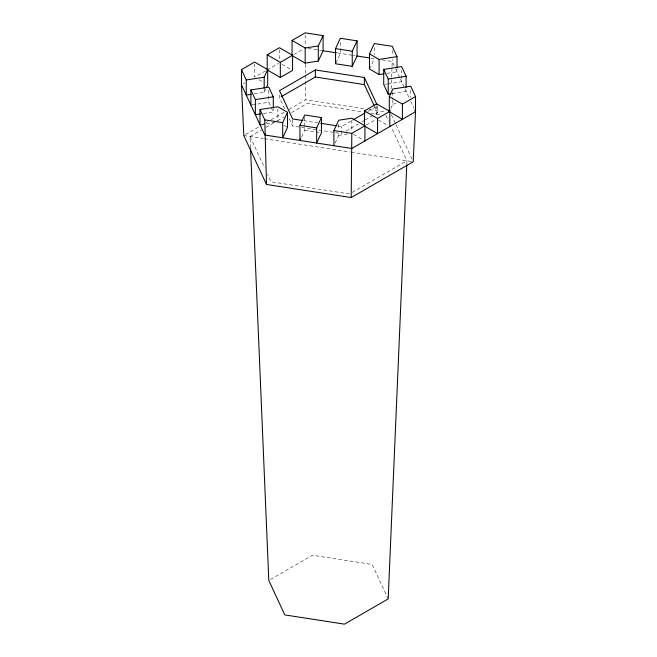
<?xml version="1.0" encoding="UTF-8"?>
<svg xmlns="http://www.w3.org/2000/svg" width="657" height="657" viewBox="0 0 657 657"><rect width="100%" height="100%" fill="white"/><g stroke="black" fill="none" stroke-linecap="round" stroke-linejoin="round"><path stroke-width="0.49" stroke-dasharray="3.29 2.46" d="M391.309 88.662L392.007 67.499M392.04 66.488L392.213 59.434M406.806 163.864L406.938 160.793L391.498 127.524M254.226 93.877L264.18 92.341L265.74 88.974M301.547 137.009L304.749 130.119L304.749 114.983M335.941 62.9L340.342 53.422L340.342 49.39M335.111 143.127L338.708 135.375L338.708 133.355M369.505 69.018L374.301 58.678L370.466 58.087M390.874 108.331L392.82 104.126L392.82 100.094M243.221 83.759L244.962 82.749M265.527 70.882L254.579 77.198L254.579 64.082M267.21 69.913L278.568 63.351M293.819 54.547L303.435 48.996M245.554 134.529L261.502 125.323M262.389 124.814L265.05 123.278M265.937 122.769L267.703 121.742M271.251 119.697L284.538 112.027M288.965 109.464L305.801 99.749L365.3 108.955M250.539 147.8L250.062 136.525L261.543 129.897M265.962 127.343L276.564 121.225M277.443 120.716L283.627 117.143M291.577 112.552L307.484 103.371L362.795 111.928M337.632 125.906L341.632 126.53L352.136 120.469M367.879 111.37L377.504 105.818L377.504 112.881L374.005 114.901M346.009 131.063L358.254 123.992M361.761 121.972L364.38 120.453M365.259 119.952L373.135 115.402M366.195 125.044L375.812 119.492M352.168 192.419L406.938 160.793M270.553 579.441L312.502 555.222L372.199 564.462L387.77 598.018M387.063 73.329L397.009 71.785L397.009 68.763M251.886 104.915L268.795 102.295L270.832 106.68M384.715 84.367L386.71 84.055M387.704 83.907L401.632 81.747L401.632 70.652M263.326 113.489L273.279 111.945L273.279 108.922M392.18 93.557L406.108 91.397L406.108 88.375M260.985 124.526L274.913 122.366M392.82 104.126L397.797 103.363M338.708 135.375L348.793 133.814M308.166 48.446L323.088 50.761M337.46 52.979L352.407 55.295M353.335 55.434L355.199 55.722M382.259 59.91L392.213 61.454L395.407 68.344M369.341 109.579L385.47 112.076M370.835 113.176L380.896 114.729M303.624 120.65L317.627 122.818M289.236 118.712L292.628 126.013L300.627 127.244M301.629 127.401L341.632 133.593L341.632 126.53M304.749 130.119L314.958 131.696M315.886 131.843L320.534 132.558M243.788 135.556L263.219 138.561M264.229 138.717L350.263 152.022M351.273 152.178L412.317 161.622M349.516 193.946L271.078 181.808L267.645 174.417M282.067 64.361L291.675 69.913M378.432 120.001L388.041 125.544M258.948 79.727L264.196 82.749M353.565 134.348L363.181 139.9M284.005 125.43L287.495 127.45M395.81 69.207L399.949 78.126M400.368 79.029L403.866 86.576M404.991 88.982L409.467 98.64M410.732 101.359L413.935 108.249M391.375 114.696L395.654 123.927M396.081 124.855L413.212 161.762M385.922 115.509L388.492 121.052M374.539 106.491L377.504 112.881M284.58 108.668L279.496 97.712L279.496 94.69M271.242 107.559L273.279 111.945M250.062 136.525L264.648 167.946M305.374 64.23L305.497 74.372M305.505 75.391L305.571 80.466M305.579 81.476L305.801 99.749M410.732 90.255L410.732 97.318M392.82 92.021L392.82 99.084M392.213 50.351L392.213 55.393M376.683 105.867L376.683 115.96M374.301 47.583L374.301 54.646M351.824 120.223L351.824 131.326M340.342 42.327L340.342 48.38M338.708 124.272L338.708 129.314M305.177 34.87L305.177 45.965M292.628 119.952L292.628 126.013M279.447 49.727L279.447 59.82M277.903 108.791L277.903 120.896M268.795 90.19L268.795 102.295M264.18 89.311L264.18 92.341"/><path stroke-width="0.99" d="M266.52 87.291L267.686 84.769L267.686 69.634L254.579 62.062L241.472 69.634L241.472 84.769L243.788 135.556L266.487 184.461L351.199 197.568L351.824 133.346L364.931 125.774L364.931 140.91M406.765 164.891L388.188 598.921L344.498 624.15L284.801 614.919L268.812 580.451L250.58 148.827M264.18 88.301L264.18 77.198L267.686 69.634M287.495 112.314L287.495 127.45L282.699 137.789L282.699 122.645L287.495 112.314L277.903 106.771L259.991 109.538L259.991 124.674M318.292 61.093L318.292 45.957L323.088 35.618L305.177 32.85L292.069 40.422L292.069 55.558L305.177 63.121L318.292 61.093L323.088 50.761L323.088 35.618M300.75 138.734L299.945 140.458L299.945 125.315L304.749 114.983L321.462 117.562L321.462 132.706L316.658 143.037L316.658 127.901L321.462 117.562M335.538 48.626L340.342 38.287L357.055 40.874L357.055 56.009L352.251 66.349L335.538 63.762L335.538 48.626L352.251 51.213L357.055 40.874M333.912 145.706L333.912 130.571L338.708 120.231L351.824 118.203L364.931 125.774M384.074 73.789L379.097 74.561L369.505 69.018L369.505 53.882L374.301 43.543L392.213 46.31L397.009 56.65L397.009 67.753M415.528 96.563L402.421 104.126L402.421 119.262L389.314 111.698L389.314 96.563L392.82 88.991L410.732 86.223L415.528 96.563L415.528 111.698L413.212 161.762L351.199 197.568M389.314 111.698L390.094 110.015M267.21 54.777L279.447 47.706L292.554 55.278L292.554 70.414L280.317 77.477L267.21 69.913L267.21 54.777L280.317 62.341L292.554 55.278M377.085 104.898L364.372 77.518L315.368 69.938L279.496 90.65L292.628 118.95L302.622 120.494M281.245 96.702L315.368 77L364.372 84.589L374.12 105.58M364.446 110.918L377.553 118.482L377.553 133.617L364.446 126.054L364.446 110.918L376.683 103.847L389.79 111.419L389.79 126.555M353.006 119.96L365.259 112.889M377.553 118.482L389.79 111.419M292.069 40.422L305.177 47.986L318.292 45.957M241.472 69.634L246.268 79.973L264.18 77.198M369.505 53.882L379.097 59.426L397.009 56.65M250.892 105.071L250.892 89.935L268.795 87.159L273.279 96.809L273.279 107.912M391.186 93.705L388.205 94.173L383.721 84.523L383.721 69.379L401.632 66.612L406.108 76.261L406.108 87.365M251.245 94.337L246.268 95.109L246.268 79.973M250.892 89.935L255.368 99.585L273.279 96.809M383.721 69.379L388.205 79.029L406.108 76.261M260.344 113.948L255.368 114.72L255.368 99.585M323.088 50.761L336.507 52.831M357.055 56.009L369.513 57.939M320.624 123.278L336.63 125.758M259.991 109.538L264.787 119.878L282.699 122.645M299.945 125.315L316.658 127.901M333.912 130.571L351.824 133.346M389.314 96.563L402.421 104.126M414.731 109.974L415.528 111.698L351.824 148.482L264.787 135.014L241.472 84.769M266.487 184.461L264.787 119.878M388.205 79.029L388.205 94.173M379.097 59.426L379.097 74.561M364.372 77.518L364.372 84.589M352.251 51.213L352.251 66.349M315.368 69.938L315.368 77M305.177 47.986L305.177 63.121M280.317 62.341L280.317 77.477"/></g></svg>
